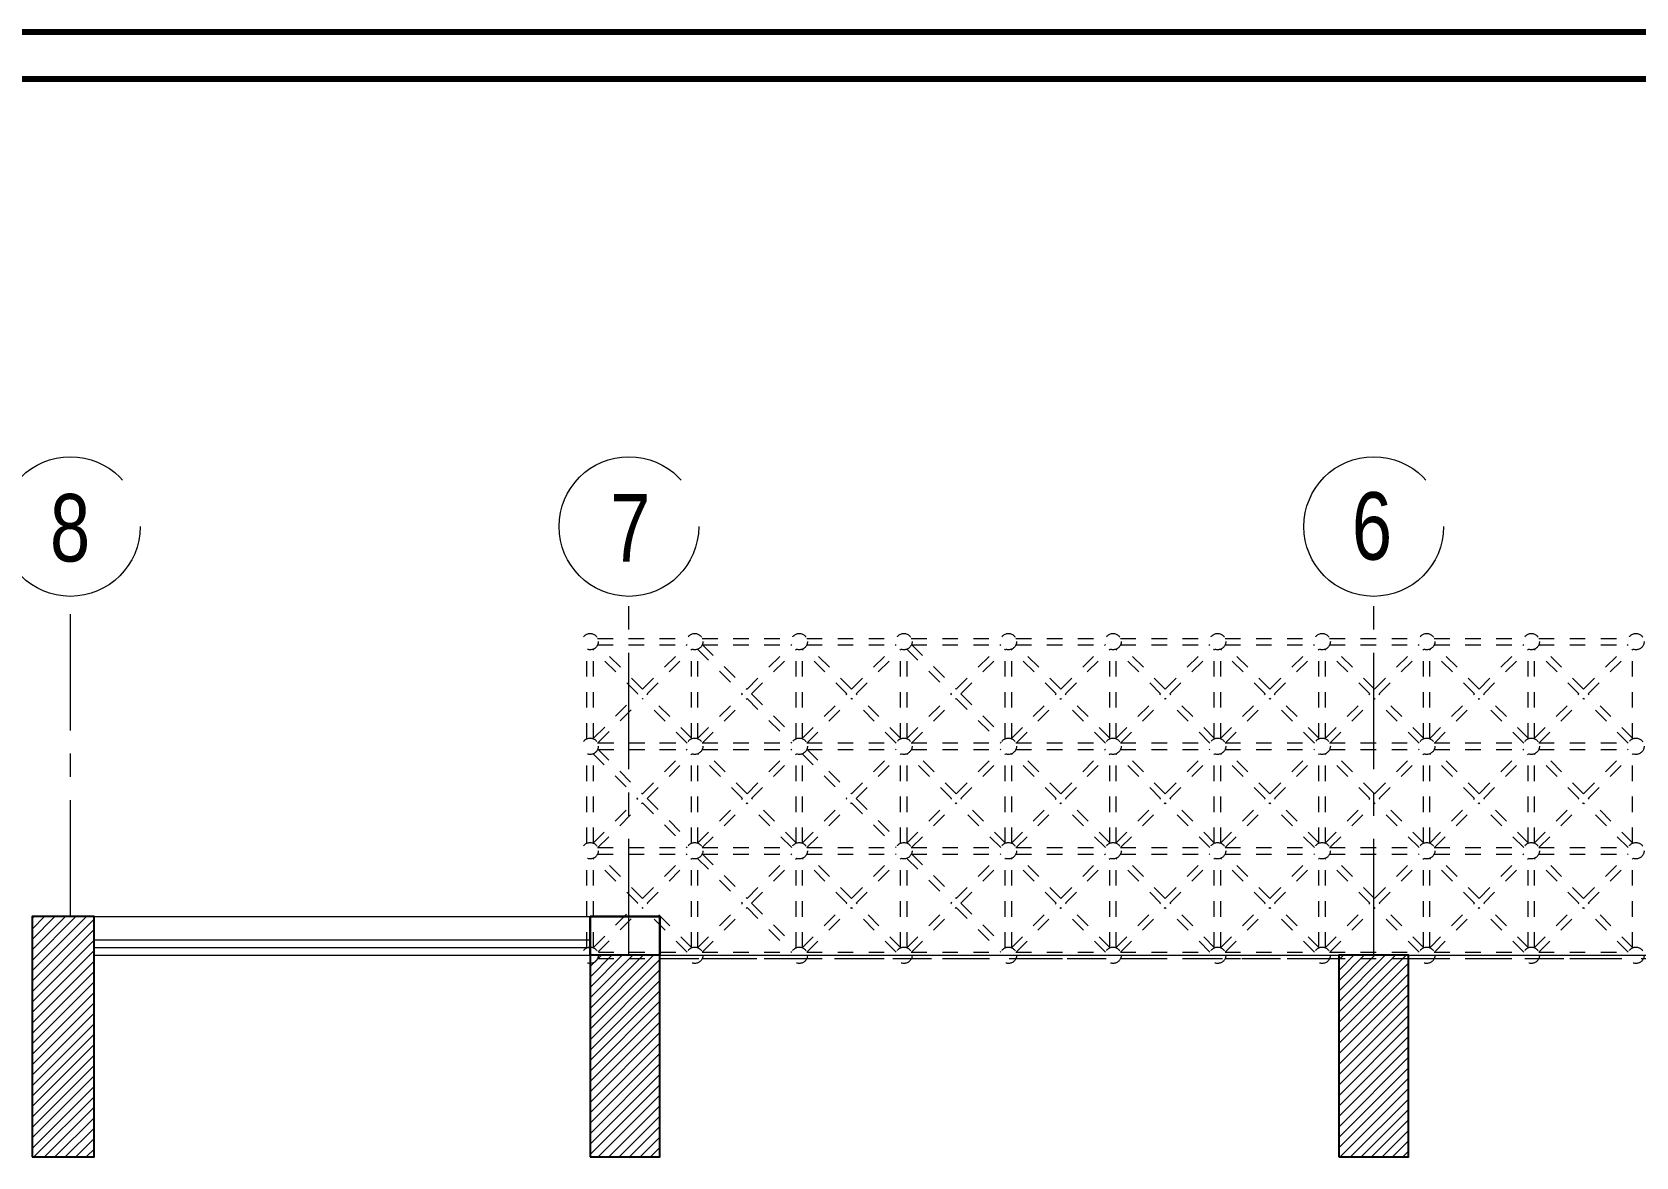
# Model space of a CAD drawing. Extents: x 800 to 995, y 398 to 804.
# Drawn here: x 881.89 to 892.23, y 797.01 to 804.26 of the extents above; entities that cross this region are included whole.
import ezdxf

# ---------------------------------------------------------------- set-up
doc = ezdxf.new("R2010")
doc.units = 0
doc.header["$MEASUREMENT"] = 0
doc.linetypes.add('CENTERX2', pattern=[4, 2.5, -0.5, 0.5, -0.5])
doc.linetypes.add('HIDDEN', pattern=[0.375, 0.25, -0.125])
for name, color, linetype, lineweight in [('axis', 1, 'CENTERX2', 5), ('Bayad', 250, 'CONTINUOUS', 0), ('Column', 6, 'CONTINUOUS', 25), ('Elevation', 150, 'CONTINUOUS', 18), ('hatch', 252, 'CONTINUOUS', 9), ('stairs', 50, 'CONTINUOUS', 9), ('txt in circle', 11, 'CONTINUOUS', 13), ('UG-BORDER', 20, 'CONTINUOUS', 80), ('Wall', 252, 'CONTINUOUS', 30), ('WINDOW', 252, 'CONTINUOUS', 5)]:
    doc.layers.add(name, color=color, linetype=linetype, lineweight=lineweight)
doc.styles.add('SOSA2', font='SOSA.shx', dxfattribs={"width": 0.8})
pattern_1 = [(45, (1091.292394, 461.191326), (-0.0336759605, 0.0336759605), [])]

msp = doc.modelspace()

# ---------------------------------------------------------------- hatches: boundary and pattern name
at = {"layer": 'hatch'}
h = msp.add_hatch(dxfattribs=at)
h.set_pattern_fill('ANSI31', color=252, scale=0.015, style=0)
h.set_pattern_definition(pattern_1)
h.paths.add_polyline_path([(881.888, 797.013), (882.288, 797.013), (882.288, 798.563), (881.888, 798.563)])
h = msp.add_hatch(dxfattribs=at)
h.set_pattern_fill('ANSI31', color=252, scale=0.015, style=0)
h.set_pattern_definition(pattern_1)
h.paths.add_polyline_path([(885.485, 797.013), (885.935, 797.013), (885.935, 798.313), (885.485, 798.313)])
h = msp.add_hatch(dxfattribs=at)
h.set_pattern_fill('ANSI31', color=252, scale=0.015, style=0)
h.set_pattern_definition(pattern_1)
h.paths.add_polyline_path([(890.31, 797.013), (890.76, 797.013), (890.76, 798.313), (890.31, 798.313)])

# ---------------------------------------------------------------- linework, layer by layer
at = {"layer": 'axis', "color": 0, "ltscale": 0.3}
for p, q in [((882.135, 798.563), (882.135, 800.627)), ((885.735, 798.313), (885.735, 800.627)), ((890.535, 798.313), (890.535, 800.627))]:
    msp.add_line(p, q, dxfattribs=at)
at = {"layer": 'axis', "color": 0}
for centre in [(882.135, 801.077), (885.735, 801.077), (890.535, 801.077)]:
    msp.add_circle(centre, 0.45, dxfattribs=at)
at = {"layer": 'Bayad', "linetype": 'HIDDEN', "lineweight": 9, "ltscale": 0.01}
for p, q in [((885.533, 800.356), (886.111, 800.356)), ((885.533, 800.356), (886.111, 800.356)), ((885.533, 800.356), (886.111, 800.356)), ((885.533, 800.314), (886.111, 800.314)), ((885.533, 800.314), (886.111, 800.314)), ((885.533, 800.314), (886.111, 800.314)), ((885.822, 800.028), (885.534, 800.316)), ((885.822, 800.028), (885.534, 800.316)), ((885.822, 800.028), (885.534, 800.316)), ((885.822, 800.028), (886.11, 800.316)), ((885.822, 800.028), (886.11, 800.316)), ((885.822, 800.028), (886.11, 800.316)), ((886.207, 800.356), (886.785, 800.356)), ((886.207, 800.356), (886.785, 800.356)), ((886.207, 800.356), (886.785, 800.356)), ((886.207, 800.314), (886.785, 800.314)), ((886.207, 800.314), (886.785, 800.314)), ((886.207, 800.314), (886.785, 800.314)), ((886.208, 800.316), (886.496, 800.028)), ((886.208, 800.316), (886.496, 800.028)), ((886.208, 800.316), (886.496, 800.028)), ((886.496, 800.028), (886.784, 800.316)), ((886.496, 800.028), (886.784, 800.316)), ((886.496, 800.028), (886.784, 800.316)), ((886.881, 800.356), (887.459, 800.356)), ((886.881, 800.356), (887.459, 800.356)), ((886.881, 800.356), (887.459, 800.356)), ((886.881, 800.314), (887.459, 800.314)), ((886.881, 800.314), (887.459, 800.314)), ((886.881, 800.314), (887.459, 800.314)), ((887.17, 800.028), (886.882, 800.316)), ((887.17, 800.028), (886.882, 800.316)), ((887.17, 800.028), (886.882, 800.316)), ((887.17, 800.028), (887.458, 800.316)), ((887.17, 800.028), (887.458, 800.316)), ((887.17, 800.028), (887.458, 800.316)), ((887.555, 800.356), (888.133, 800.356)), ((887.555, 800.356), (888.133, 800.356)), ((887.555, 800.356), (888.133, 800.356)), ((887.555, 800.314), (888.133, 800.314)), ((887.555, 800.314), (888.133, 800.314)), ((887.555, 800.314), (888.133, 800.314)), ((887.556, 800.316), (887.844, 800.028)), ((887.556, 800.316), (887.844, 800.028)), ((887.556, 800.316), (887.844, 800.028)), ((887.844, 800.028), (888.132, 800.316)), ((887.844, 800.028), (888.132, 800.316)), ((887.844, 800.028), (888.132, 800.316)), ((888.229, 800.356), (888.807, 800.356)), ((888.229, 800.356), (888.807, 800.356)), ((888.229, 800.356), (888.807, 800.356)), ((888.229, 800.314), (888.807, 800.314)), ((888.229, 800.314), (888.807, 800.314)), ((888.229, 800.314), (888.807, 800.314)), ((888.518, 800.028), (888.23, 800.316)), ((888.518, 800.028), (888.23, 800.316)), ((888.518, 800.028), (888.23, 800.316)), ((888.518, 800.028), (888.806, 800.316)), ((888.518, 800.028), (888.806, 800.316)), ((888.518, 800.028), (888.806, 800.316)), ((888.903, 800.356), (889.481, 800.356)), ((888.903, 800.356), (889.481, 800.356)), ((888.903, 800.356), (889.481, 800.356)), ((888.903, 800.314), (889.481, 800.314)), ((888.903, 800.314), (889.481, 800.314)), ((888.903, 800.314), (889.481, 800.314)), ((889.192, 800.028), (888.904, 800.316)), ((889.192, 800.028), (888.904, 800.316)), ((889.192, 800.028), (888.904, 800.316)), ((889.192, 800.028), (889.48, 800.316)), ((889.192, 800.028), (889.48, 800.316)), ((889.192, 800.028), (889.48, 800.316)), ((889.577, 800.356), (890.155, 800.356)), ((889.577, 800.356), (890.155, 800.356)), ((889.577, 800.356), (890.155, 800.356)), ((889.577, 800.314), (890.155, 800.314)), ((889.577, 800.314), (890.155, 800.314)), ((889.577, 800.314), (890.155, 800.314)), ((889.866, 800.028), (889.578, 800.316)), ((889.866, 800.028), (889.578, 800.316)), ((889.866, 800.028), (889.578, 800.316)), ((889.866, 800.028), (890.154, 800.316)), ((889.866, 800.028), (890.154, 800.316)), ((889.866, 800.028), (890.154, 800.316)), ((890.251, 800.356), (890.829, 800.356)), ((890.251, 800.356), (890.829, 800.356)), ((890.251, 800.356), (890.829, 800.356)), ((890.251, 800.314), (890.829, 800.314)), ((890.251, 800.314), (890.829, 800.314)), ((890.251, 800.314), (890.829, 800.314)), ((890.54, 800.028), (890.252, 800.316)), ((890.54, 800.028), (890.252, 800.316)), ((890.54, 800.028), (890.252, 800.316)), ((890.54, 800.028), (890.828, 800.316)), ((890.54, 800.028), (890.828, 800.316)), ((890.54, 800.028), (890.828, 800.316)), ((890.925, 800.356), (891.503, 800.356)), ((890.925, 800.356), (891.503, 800.356)), ((890.925, 800.356), (891.503, 800.356)), ((890.925, 800.314), (891.503, 800.314)), ((890.925, 800.314), (891.503, 800.314)), ((890.925, 800.314), (891.503, 800.314)), ((891.214, 800.028), (890.926, 800.316)), ((891.214, 800.028), (890.926, 800.316)), ((891.214, 800.028), (890.926, 800.316)), ((891.214, 800.028), (891.502, 800.316)), ((891.214, 800.028), (891.502, 800.316)), ((891.214, 800.028), (891.502, 800.316)), ((891.599, 800.356), (892.177, 800.356)), ((891.599, 800.356), (892.177, 800.356)), ((891.599, 800.356), (892.177, 800.356)), ((891.599, 800.314), (892.177, 800.314)), ((891.599, 800.314), (892.177, 800.314)), ((891.599, 800.314), (892.177, 800.314)), ((891.888, 800.028), (891.6, 800.316)), ((891.888, 800.028), (891.6, 800.316)), ((891.888, 800.028), (891.6, 800.316)), ((891.888, 800.028), (892.176, 800.316)), ((891.888, 800.028), (892.176, 800.316)), ((891.888, 800.028), (892.176, 800.316)), ((885.464, 799.71), (885.464, 800.287)), ((885.464, 799.71), (885.464, 800.287)), ((885.464, 799.71), (885.464, 800.287)), ((885.792, 799.998), (885.504, 800.286)), ((885.792, 799.998), (885.504, 800.286)), ((885.792, 799.998), (885.504, 800.286)), ((885.506, 799.71), (885.506, 800.287)), ((885.506, 799.71), (885.506, 800.287)), ((885.506, 799.71), (885.506, 800.287)), ((885.852, 799.998), (886.14, 800.286)), ((885.852, 799.998), (886.14, 800.286)), ((885.852, 799.998), (886.14, 800.286)), ((886.138, 799.71), (886.138, 800.287)), ((886.138, 799.71), (886.138, 800.287)), ((886.138, 799.71), (886.138, 800.287)), ((886.178, 800.286), (886.466, 799.998)), ((886.178, 800.286), (886.466, 799.998)), ((886.178, 800.286), (886.466, 799.998)), ((886.18, 799.71), (886.18, 800.287)), ((886.18, 799.71), (886.18, 800.287)), ((886.18, 799.71), (886.18, 800.287)), ((886.526, 799.998), (886.814, 800.286)), ((886.526, 799.998), (886.814, 800.286)), ((886.526, 799.998), (886.814, 800.286)), ((886.812, 799.71), (886.812, 800.287)), ((886.812, 799.71), (886.812, 800.287)), ((886.812, 799.71), (886.812, 800.287)), ((887.14, 799.998), (886.852, 800.286)), ((887.14, 799.998), (886.852, 800.286)), ((887.14, 799.998), (886.852, 800.286)), ((886.854, 799.71), (886.854, 800.287)), ((886.854, 799.71), (886.854, 800.287)), ((886.854, 799.71), (886.854, 800.287)), ((887.2, 799.998), (887.488, 800.286)), ((887.2, 799.998), (887.488, 800.286)), ((887.2, 799.998), (887.488, 800.286)), ((887.486, 799.71), (887.486, 800.287)), ((887.486, 799.71), (887.486, 800.287)), ((887.486, 799.71), (887.486, 800.287)), ((887.526, 800.286), (887.814, 799.998)), ((887.526, 800.286), (887.814, 799.998)), ((887.526, 800.286), (887.814, 799.998)), ((887.528, 799.71), (887.528, 800.287)), ((887.528, 799.71), (887.528, 800.287)), ((887.528, 799.71), (887.528, 800.287)), ((887.874, 799.998), (888.162, 800.286)), ((887.874, 799.998), (888.162, 800.286)), ((887.874, 799.998), (888.162, 800.286)), ((888.16, 799.71), (888.16, 800.287)), ((888.16, 799.71), (888.16, 800.287)), ((888.16, 799.71), (888.16, 800.287)), ((888.488, 799.998), (888.2, 800.286)), ((888.488, 799.998), (888.2, 800.286)), ((888.488, 799.998), (888.2, 800.286)), ((888.202, 799.71), (888.202, 800.287)), ((888.202, 799.71), (888.202, 800.287)), ((888.202, 799.71), (888.202, 800.287)), ((888.548, 799.998), (888.836, 800.286)), ((888.548, 799.998), (888.836, 800.286)), ((888.548, 799.998), (888.836, 800.286)), ((888.834, 799.71), (888.834, 800.287)), ((888.834, 799.71), (888.834, 800.287)), ((888.834, 799.71), (888.834, 800.287)), ((889.162, 799.998), (888.874, 800.286)), ((889.162, 799.998), (888.874, 800.286)), ((889.162, 799.998), (888.874, 800.286)), ((888.876, 799.71), (888.876, 800.287)), ((888.876, 799.71), (888.876, 800.287)), ((888.876, 799.71), (888.876, 800.287)), ((889.222, 799.998), (889.51, 800.286)), ((889.222, 799.998), (889.51, 800.286)), ((889.222, 799.998), (889.51, 800.286)), ((889.508, 799.71), (889.508, 800.287)), ((889.508, 799.71), (889.508, 800.287)), ((889.508, 799.71), (889.508, 800.287)), ((889.836, 799.998), (889.548, 800.286)), ((889.836, 799.998), (889.548, 800.286)), ((889.836, 799.998), (889.548, 800.286)), ((889.55, 799.71), (889.55, 800.287)), ((889.55, 799.71), (889.55, 800.287)), ((889.55, 799.71), (889.55, 800.287)), ((889.896, 799.998), (890.184, 800.286)), ((889.896, 799.998), (890.184, 800.286)), ((889.896, 799.998), (890.184, 800.286)), ((890.182, 799.71), (890.182, 800.287)), ((890.182, 799.71), (890.182, 800.287)), ((890.182, 799.71), (890.182, 800.287)), ((890.51, 799.998), (890.222, 800.286)), ((890.51, 799.998), (890.222, 800.286)), ((890.51, 799.998), (890.222, 800.286)), ((890.224, 799.71), (890.224, 800.287)), ((890.224, 799.71), (890.224, 800.287)), ((890.224, 799.71), (890.224, 800.287)), ((890.57, 799.998), (890.858, 800.286)), ((890.57, 799.998), (890.858, 800.286)), ((890.57, 799.998), (890.858, 800.286)), ((890.856, 799.71), (890.856, 800.287)), ((890.856, 799.71), (890.856, 800.287)), ((890.856, 799.71), (890.856, 800.287)), ((891.184, 799.998), (890.896, 800.286)), ((891.184, 799.998), (890.896, 800.286)), ((891.184, 799.998), (890.896, 800.286)), ((890.898, 799.71), (890.898, 800.287)), ((890.898, 799.71), (890.898, 800.287)), ((890.898, 799.71), (890.898, 800.287)), ((891.244, 799.998), (891.532, 800.286)), ((891.244, 799.998), (891.532, 800.286)), ((891.244, 799.998), (891.532, 800.286)), ((891.53, 799.71), (891.53, 800.287)), ((891.53, 799.71), (891.53, 800.287)), ((891.53, 799.71), (891.53, 800.287)), ((891.858, 799.998), (891.57, 800.286)), ((891.858, 799.998), (891.57, 800.286)), ((891.858, 799.998), (891.57, 800.286)), ((891.572, 799.71), (891.572, 800.287)), ((891.572, 799.71), (891.572, 800.287)), ((891.572, 799.71), (891.572, 800.287)), ((891.918, 799.998), (892.206, 800.286)), ((891.918, 799.998), (892.206, 800.286)), ((891.918, 799.998), (892.206, 800.286)), ((892.204, 799.71), (892.204, 800.287)), ((892.204, 799.71), (892.204, 800.287)), ((892.204, 799.71), (892.204, 800.287)), ((885.508, 799.714), (885.792, 799.998)), ((885.508, 799.714), (885.792, 799.998)), ((885.508, 799.714), (885.792, 799.998)), ((886.14, 799.71), (885.852, 799.998)), ((886.14, 799.71), (885.852, 799.998)), ((886.14, 799.71), (885.852, 799.998)), ((886.178, 799.71), (886.466, 799.998)), ((886.178, 799.71), (886.466, 799.998)), ((886.178, 799.71), (886.466, 799.998)), ((886.526, 799.998), (886.814, 799.71)), ((886.526, 799.998), (886.814, 799.71)), ((886.526, 799.998), (886.814, 799.71)), ((886.852, 799.71), (887.14, 799.998)), ((886.852, 799.71), (887.14, 799.998)), ((886.852, 799.71), (887.14, 799.998)), ((887.488, 799.71), (887.2, 799.998)), ((887.488, 799.71), (887.2, 799.998)), ((887.488, 799.71), (887.2, 799.998)), ((887.526, 799.71), (887.814, 799.998)), ((887.526, 799.71), (887.814, 799.998)), ((887.526, 799.71), (887.814, 799.998)), ((887.874, 799.998), (888.162, 799.71)), ((887.874, 799.998), (888.162, 799.71)), ((887.874, 799.998), (888.162, 799.71)), ((888.2, 799.71), (888.488, 799.998)), ((888.2, 799.71), (888.488, 799.998)), ((888.2, 799.71), (888.488, 799.998)), ((888.836, 799.71), (888.548, 799.998)), ((888.836, 799.71), (888.548, 799.998)), ((888.836, 799.71), (888.548, 799.998)), ((888.874, 799.71), (889.162, 799.998)), ((888.874, 799.71), (889.162, 799.998)), ((888.874, 799.71), (889.162, 799.998)), ((889.51, 799.71), (889.222, 799.998)), ((889.51, 799.71), (889.222, 799.998)), ((889.51, 799.71), (889.222, 799.998)), ((889.548, 799.71), (889.836, 799.998)), ((889.548, 799.71), (889.836, 799.998)), ((889.548, 799.71), (889.836, 799.998)), ((890.184, 799.71), (889.896, 799.998)), ((890.184, 799.71), (889.896, 799.998)), ((890.184, 799.71), (889.896, 799.998)), ((890.222, 799.71), (890.51, 799.998)), ((890.222, 799.71), (890.51, 799.998)), ((890.222, 799.71), (890.51, 799.998)), ((890.858, 799.71), (890.57, 799.998)), ((890.858, 799.71), (890.57, 799.998)), ((890.858, 799.71), (890.57, 799.998)), ((890.896, 799.71), (891.184, 799.998)), ((890.896, 799.71), (891.184, 799.998)), ((890.896, 799.71), (891.184, 799.998)), ((891.532, 799.71), (891.244, 799.998)), ((891.532, 799.71), (891.244, 799.998)), ((891.532, 799.71), (891.244, 799.998)), ((891.57, 799.71), (891.858, 799.998)), ((891.57, 799.71), (891.858, 799.998)), ((891.57, 799.71), (891.858, 799.998)), ((892.206, 799.71), (891.918, 799.998)), ((892.206, 799.71), (891.918, 799.998)), ((892.206, 799.71), (891.918, 799.998)), ((885.537, 799.684), (885.822, 799.969)), ((885.537, 799.684), (885.822, 799.969)), ((885.537, 799.684), (885.822, 799.969)), ((886.11, 799.681), (885.822, 799.969)), ((886.11, 799.681), (885.822, 799.969)), ((886.11, 799.681), (885.822, 799.969)), ((886.208, 799.681), (886.496, 799.969)), ((886.208, 799.681), (886.496, 799.969)), ((886.208, 799.681), (886.496, 799.969)), ((886.496, 799.969), (886.784, 799.681)), ((886.496, 799.969), (886.784, 799.681)), ((886.496, 799.969), (886.784, 799.681)), ((886.882, 799.681), (887.17, 799.969)), ((886.882, 799.681), (887.17, 799.969)), ((886.882, 799.681), (887.17, 799.969)), ((887.458, 799.681), (887.17, 799.969)), ((887.458, 799.681), (887.17, 799.969)), ((887.458, 799.681), (887.17, 799.969)), ((887.556, 799.681), (887.844, 799.969)), ((887.556, 799.681), (887.844, 799.969)), ((887.556, 799.681), (887.844, 799.969)), ((887.844, 799.969), (888.132, 799.681)), ((887.844, 799.969), (888.132, 799.681)), ((887.844, 799.969), (888.132, 799.681)), ((888.23, 799.681), (888.518, 799.969)), ((888.23, 799.681), (888.518, 799.969)), ((888.23, 799.681), (888.518, 799.969)), ((888.806, 799.681), (888.518, 799.969)), ((888.806, 799.681), (888.518, 799.969)), ((888.806, 799.681), (888.518, 799.969)), ((888.904, 799.681), (889.192, 799.969)), ((888.904, 799.681), (889.192, 799.969)), ((888.904, 799.681), (889.192, 799.969)), ((889.48, 799.681), (889.192, 799.969)), ((889.48, 799.681), (889.192, 799.969)), ((889.48, 799.681), (889.192, 799.969)), ((889.578, 799.681), (889.866, 799.969)), ((889.578, 799.681), (889.866, 799.969)), ((889.578, 799.681), (889.866, 799.969)), ((890.154, 799.681), (889.866, 799.969)), ((890.154, 799.681), (889.866, 799.969)), ((890.154, 799.681), (889.866, 799.969)), ((890.252, 799.681), (890.54, 799.969)), ((890.252, 799.681), (890.54, 799.969)), ((890.252, 799.681), (890.54, 799.969)), ((890.828, 799.681), (890.54, 799.969)), ((890.828, 799.681), (890.54, 799.969)), ((890.828, 799.681), (890.54, 799.969)), ((890.926, 799.681), (891.214, 799.969)), ((890.926, 799.681), (891.214, 799.969)), ((890.926, 799.681), (891.214, 799.969)), ((891.502, 799.681), (891.214, 799.969)), ((891.502, 799.681), (891.214, 799.969)), ((891.502, 799.681), (891.214, 799.969)), ((891.6, 799.681), (891.888, 799.969)), ((891.6, 799.681), (891.888, 799.969)), ((891.6, 799.681), (891.888, 799.969)), ((892.176, 799.681), (891.888, 799.969)), ((892.176, 799.681), (891.888, 799.969)), ((892.176, 799.681), (891.888, 799.969)), ((885.533, 799.682), (886.111, 799.682)), ((885.533, 799.682), (886.111, 799.682)), ((885.538, 799.682), (886.111, 799.682)), ((885.538, 799.682), (886.111, 799.682)), ((885.538, 799.682), (886.111, 799.682)), ((886.207, 799.682), (886.785, 799.682)), ((886.207, 799.682), (886.785, 799.682)), ((886.207, 799.682), (886.785, 799.682)), ((886.207, 799.682), (886.785, 799.682)), ((886.207, 799.682), (886.785, 799.682)), ((886.881, 799.682), (887.459, 799.682)), ((886.881, 799.682), (887.459, 799.682)), ((886.881, 799.682), (887.459, 799.682)), ((886.881, 799.682), (887.459, 799.682)), ((886.881, 799.682), (887.459, 799.682)), ((887.555, 799.682), (888.133, 799.682)), ((887.555, 799.682), (888.133, 799.682)), ((887.555, 799.682), (888.133, 799.682)), ((887.555, 799.682), (888.133, 799.682)), ((887.555, 799.682), (888.133, 799.682)), ((888.229, 799.682), (888.807, 799.682)), ((888.229, 799.682), (888.807, 799.682)), ((888.229, 799.682), (888.807, 799.682)), ((888.229, 799.682), (888.807, 799.682)), ((888.229, 799.682), (888.807, 799.682)), ((888.903, 799.682), (889.481, 799.682)), ((888.903, 799.682), (889.481, 799.682)), ((888.903, 799.682), (889.481, 799.682)), ((888.903, 799.682), (889.481, 799.682)), ((888.903, 799.682), (889.481, 799.682)), ((889.577, 799.682), (890.155, 799.682)), ((889.577, 799.682), (890.155, 799.682)), ((889.577, 799.682), (890.155, 799.682)), ((889.577, 799.682), (890.155, 799.682)), ((889.577, 799.682), (890.155, 799.682)), ((890.251, 799.682), (890.829, 799.682)), ((890.251, 799.682), (890.829, 799.682)), ((890.251, 799.682), (890.829, 799.682)), ((890.251, 799.682), (890.829, 799.682)), ((890.251, 799.682), (890.829, 799.682)), ((890.925, 799.682), (891.503, 799.682)), ((890.925, 799.682), (891.503, 799.682)), ((890.925, 799.682), (891.503, 799.682)), ((890.925, 799.682), (891.503, 799.682)), ((890.925, 799.682), (891.503, 799.682)), ((891.599, 799.682), (892.177, 799.682)), ((891.599, 799.682), (892.177, 799.682)), ((891.599, 799.682), (892.177, 799.682)), ((891.599, 799.682), (892.177, 799.682)), ((891.599, 799.682), (892.177, 799.682)), ((885.464, 799.036), (885.464, 799.613)), ((885.464, 799.036), (885.464, 799.613)), ((885.504, 799.612), (885.792, 799.324)), ((885.504, 799.612), (885.792, 799.324)), ((885.506, 799.036), (885.506, 799.613)), ((885.506, 799.036), (885.506, 799.613)), ((885.533, 799.64), (886.111, 799.64)), ((885.533, 799.64), (886.111, 799.64)), ((885.534, 799.642), (885.822, 799.354)), ((885.534, 799.642), (885.822, 799.354)), ((885.538, 799.64), (886.111, 799.64)), ((885.538, 799.64), (886.111, 799.64)), ((885.538, 799.64), (886.111, 799.64)), ((885.822, 799.354), (886.11, 799.642)), ((885.822, 799.354), (886.11, 799.642)), ((885.852, 799.324), (886.14, 799.612)), ((885.852, 799.324), (886.14, 799.612)), ((886.138, 799.036), (886.138, 799.613)), ((886.138, 799.036), (886.138, 799.613)), ((886.466, 799.324), (886.178, 799.612)), ((886.466, 799.324), (886.178, 799.612)), ((886.18, 799.036), (886.18, 799.613)), ((886.18, 799.036), (886.18, 799.613)), ((886.207, 799.64), (886.785, 799.64)), ((886.207, 799.64), (886.785, 799.64)), ((886.207, 799.64), (886.785, 799.64)), ((886.207, 799.64), (886.785, 799.64)), ((886.207, 799.64), (886.785, 799.64)), ((886.496, 799.354), (886.208, 799.642)), ((886.496, 799.354), (886.208, 799.642)), ((886.496, 799.354), (886.784, 799.642)), ((886.496, 799.354), (886.784, 799.642)), ((886.526, 799.324), (886.814, 799.612)), ((886.526, 799.324), (886.814, 799.612)), ((886.812, 799.036), (886.812, 799.613)), ((886.812, 799.036), (886.812, 799.613)), ((886.852, 799.612), (887.14, 799.324)), ((886.852, 799.612), (887.14, 799.324)), ((886.854, 799.036), (886.854, 799.613)), ((886.854, 799.036), (886.854, 799.613)), ((886.881, 799.64), (887.459, 799.64)), ((886.881, 799.64), (887.459, 799.64)), ((886.881, 799.64), (887.459, 799.64)), ((886.881, 799.64), (887.459, 799.64)), ((886.881, 799.64), (887.459, 799.64)), ((886.882, 799.642), (887.17, 799.354)), ((886.882, 799.642), (887.17, 799.354)), ((887.17, 799.354), (887.458, 799.642)), ((887.17, 799.354), (887.458, 799.642)), ((887.2, 799.324), (887.488, 799.612)), ((887.2, 799.324), (887.488, 799.612)), ((887.486, 799.036), (887.486, 799.613)), ((887.486, 799.036), (887.486, 799.613)), ((887.814, 799.324), (887.526, 799.612)), ((887.814, 799.324), (887.526, 799.612)), ((887.528, 799.036), (887.528, 799.613)), ((887.528, 799.036), (887.528, 799.613)), ((887.555, 799.64), (888.133, 799.64)), ((887.555, 799.64), (888.133, 799.64)), ((887.555, 799.64), (888.133, 799.64)), ((887.555, 799.64), (888.133, 799.64)), ((887.555, 799.64), (888.133, 799.64)), ((887.844, 799.354), (887.556, 799.642)), ((887.844, 799.354), (887.556, 799.642)), ((887.844, 799.354), (888.132, 799.642)), ((887.844, 799.354), (888.132, 799.642)), ((887.874, 799.324), (888.162, 799.612)), ((887.874, 799.324), (888.162, 799.612)), ((888.16, 799.036), (888.16, 799.613)), ((888.16, 799.036), (888.16, 799.613)), ((888.488, 799.324), (888.2, 799.612)), ((888.488, 799.324), (888.2, 799.612)), ((888.202, 799.036), (888.202, 799.613)), ((888.202, 799.036), (888.202, 799.613)), ((888.229, 799.64), (888.807, 799.64)), ((888.229, 799.64), (888.807, 799.64)), ((888.229, 799.64), (888.807, 799.64)), ((888.229, 799.64), (888.807, 799.64)), ((888.229, 799.64), (888.807, 799.64)), ((888.518, 799.354), (888.23, 799.642)), ((888.518, 799.354), (888.23, 799.642)), ((888.518, 799.354), (888.806, 799.642)), ((888.518, 799.354), (888.806, 799.642)), ((888.548, 799.324), (888.836, 799.612)), ((888.548, 799.324), (888.836, 799.612)), ((888.834, 799.036), (888.834, 799.613)), ((888.834, 799.036), (888.834, 799.613)), ((889.162, 799.324), (888.874, 799.612)), ((889.162, 799.324), (888.874, 799.612)), ((888.876, 799.036), (888.876, 799.613)), ((888.876, 799.036), (888.876, 799.613)), ((888.903, 799.64), (889.481, 799.64)), ((888.903, 799.64), (889.481, 799.64)), ((888.903, 799.64), (889.481, 799.64)), ((888.903, 799.64), (889.481, 799.64)), ((888.903, 799.64), (889.481, 799.64)), ((889.192, 799.354), (888.904, 799.642)), ((889.192, 799.354), (888.904, 799.642)), ((889.192, 799.354), (889.48, 799.642)), ((889.192, 799.354), (889.48, 799.642)), ((889.222, 799.324), (889.51, 799.612)), ((889.222, 799.324), (889.51, 799.612)), ((889.508, 799.036), (889.508, 799.613)), ((889.508, 799.036), (889.508, 799.613)), ((889.836, 799.324), (889.548, 799.612)), ((889.836, 799.324), (889.548, 799.612)), ((889.55, 799.036), (889.55, 799.613)), ((889.55, 799.036), (889.55, 799.613)), ((889.577, 799.64), (890.155, 799.64)), ((889.577, 799.64), (890.155, 799.64)), ((889.577, 799.64), (890.155, 799.64)), ((889.577, 799.64), (890.155, 799.64)), ((889.577, 799.64), (890.155, 799.64)), ((889.866, 799.354), (889.578, 799.642)), ((889.866, 799.354), (889.578, 799.642)), ((889.866, 799.354), (890.154, 799.642)), ((889.866, 799.354), (890.154, 799.642)), ((889.896, 799.324), (890.184, 799.612)), ((889.896, 799.324), (890.184, 799.612)), ((890.182, 799.036), (890.182, 799.613)), ((890.182, 799.036), (890.182, 799.613)), ((890.51, 799.324), (890.222, 799.612)), ((890.51, 799.324), (890.222, 799.612)), ((890.224, 799.036), (890.224, 799.613)), ((890.224, 799.036), (890.224, 799.613)), ((890.251, 799.64), (890.829, 799.64)), ((890.251, 799.64), (890.829, 799.64)), ((890.251, 799.64), (890.829, 799.64)), ((890.251, 799.64), (890.829, 799.64)), ((890.251, 799.64), (890.829, 799.64)), ((890.54, 799.354), (890.252, 799.642)), ((890.54, 799.354), (890.252, 799.642)), ((890.54, 799.354), (890.828, 799.642)), ((890.54, 799.354), (890.828, 799.642)), ((890.57, 799.324), (890.858, 799.612)), ((890.57, 799.324), (890.858, 799.612)), ((890.856, 799.036), (890.856, 799.613)), ((890.856, 799.036), (890.856, 799.613)), ((891.184, 799.324), (890.896, 799.612)), ((891.184, 799.324), (890.896, 799.612)), ((890.898, 799.036), (890.898, 799.613)), ((890.898, 799.036), (890.898, 799.613)), ((890.925, 799.64), (891.503, 799.64)), ((890.925, 799.64), (891.503, 799.64)), ((890.925, 799.64), (891.503, 799.64)), ((890.925, 799.64), (891.503, 799.64)), ((890.925, 799.64), (891.503, 799.64)), ((891.214, 799.354), (890.926, 799.642)), ((891.214, 799.354), (890.926, 799.642)), ((891.214, 799.354), (891.502, 799.642)), ((891.214, 799.354), (891.502, 799.642)), ((891.244, 799.324), (891.532, 799.612)), ((891.244, 799.324), (891.532, 799.612)), ((891.53, 799.036), (891.53, 799.613)), ((891.53, 799.036), (891.53, 799.613)), ((891.858, 799.324), (891.57, 799.612)), ((891.858, 799.324), (891.57, 799.612)), ((891.572, 799.036), (891.572, 799.613)), ((891.572, 799.036), (891.572, 799.613)), ((891.599, 799.64), (892.177, 799.64)), ((891.599, 799.64), (892.177, 799.64)), ((891.599, 799.64), (892.177, 799.64)), ((891.599, 799.64), (892.177, 799.64)), ((891.599, 799.64), (892.177, 799.64)), ((891.888, 799.354), (891.6, 799.642)), ((891.888, 799.354), (891.6, 799.642)), ((891.888, 799.354), (892.176, 799.642)), ((891.888, 799.354), (892.176, 799.642)), ((891.918, 799.324), (892.206, 799.612)), ((891.918, 799.324), (892.206, 799.612)), ((892.204, 799.036), (892.204, 799.613)), ((892.204, 799.036), (892.204, 799.613)), ((885.504, 799.036), (885.792, 799.324)), ((885.504, 799.036), (885.792, 799.324)), ((885.534, 799.007), (885.822, 799.295)), ((885.534, 799.007), (885.822, 799.295)), ((885.822, 799.295), (886.11, 799.007)), ((885.822, 799.295), (886.11, 799.007)), ((885.852, 799.324), (886.14, 799.036)), ((885.852, 799.324), (886.14, 799.036)), ((886.178, 799.036), (886.466, 799.324)), ((886.178, 799.036), (886.466, 799.324)), ((886.208, 799.007), (886.496, 799.295)), ((886.208, 799.007), (886.496, 799.295)), ((886.784, 799.007), (886.496, 799.295)), ((886.784, 799.007), (886.496, 799.295)), ((886.814, 799.036), (886.526, 799.324)), ((886.814, 799.036), (886.526, 799.324)), ((886.852, 799.036), (887.14, 799.324)), ((886.852, 799.036), (887.14, 799.324)), ((886.882, 799.007), (887.17, 799.295)), ((886.882, 799.007), (887.17, 799.295)), ((887.17, 799.295), (887.458, 799.007)), ((887.17, 799.295), (887.458, 799.007)), ((887.2, 799.324), (887.488, 799.036)), ((887.2, 799.324), (887.488, 799.036)), ((887.526, 799.036), (887.814, 799.324)), ((887.526, 799.036), (887.814, 799.324)), ((887.556, 799.007), (887.844, 799.295)), ((887.556, 799.007), (887.844, 799.295)), ((888.132, 799.007), (887.844, 799.295)), ((888.132, 799.007), (887.844, 799.295)), ((888.162, 799.036), (887.874, 799.324)), ((888.162, 799.036), (887.874, 799.324)), ((888.2, 799.036), (888.488, 799.324)), ((888.2, 799.036), (888.488, 799.324)), ((888.23, 799.007), (888.518, 799.295)), ((888.23, 799.007), (888.518, 799.295)), ((888.806, 799.007), (888.518, 799.295)), ((888.806, 799.007), (888.518, 799.295)), ((888.836, 799.036), (888.548, 799.324)), ((888.836, 799.036), (888.548, 799.324)), ((888.874, 799.036), (889.162, 799.324)), ((888.874, 799.036), (889.162, 799.324)), ((888.904, 799.007), (889.192, 799.295)), ((888.904, 799.007), (889.192, 799.295)), ((889.48, 799.007), (889.192, 799.295)), ((889.48, 799.007), (889.192, 799.295)), ((889.51, 799.036), (889.222, 799.324)), ((889.51, 799.036), (889.222, 799.324)), ((889.548, 799.036), (889.836, 799.324)), ((889.548, 799.036), (889.836, 799.324)), ((889.578, 799.007), (889.866, 799.295)), ((889.578, 799.007), (889.866, 799.295)), ((890.154, 799.007), (889.866, 799.295)), ((890.154, 799.007), (889.866, 799.295)), ((890.184, 799.036), (889.896, 799.324)), ((890.184, 799.036), (889.896, 799.324)), ((890.222, 799.036), (890.51, 799.324)), ((890.222, 799.036), (890.51, 799.324)), ((890.252, 799.007), (890.54, 799.295)), ((890.252, 799.007), (890.54, 799.295)), ((890.828, 799.007), (890.54, 799.295)), ((890.828, 799.007), (890.54, 799.295)), ((890.858, 799.036), (890.57, 799.324)), ((890.858, 799.036), (890.57, 799.324)), ((890.896, 799.036), (891.184, 799.324)), ((890.896, 799.036), (891.184, 799.324)), ((890.926, 799.007), (891.214, 799.295)), ((890.926, 799.007), (891.214, 799.295)), ((891.502, 799.007), (891.214, 799.295)), ((891.502, 799.007), (891.214, 799.295)), ((891.532, 799.036), (891.244, 799.324)), ((891.532, 799.036), (891.244, 799.324)), ((891.57, 799.036), (891.858, 799.324)), ((891.57, 799.036), (891.858, 799.324)), ((891.6, 799.007), (891.888, 799.295)), ((891.6, 799.007), (891.888, 799.295)), ((892.176, 799.007), (891.888, 799.295)), ((892.176, 799.007), (891.888, 799.295)), ((892.206, 799.036), (891.918, 799.324)), ((892.206, 799.036), (891.918, 799.324)), ((885.533, 799.008), (886.111, 799.008)), ((885.533, 799.008), (886.111, 799.008)), ((885.533, 798.966), (886.111, 798.966)), ((885.533, 798.966), (886.111, 798.966)), ((885.822, 798.68), (885.534, 798.968)), ((885.822, 798.68), (885.534, 798.968)), ((885.822, 798.68), (886.11, 798.968)), ((885.822, 798.68), (886.11, 798.968)), ((886.207, 799.008), (886.785, 799.008)), ((886.207, 799.008), (886.785, 799.008)), ((886.207, 798.966), (886.785, 798.966)), ((886.207, 798.966), (886.785, 798.966)), ((886.208, 798.968), (886.496, 798.68)), ((886.208, 798.968), (886.496, 798.68)), ((886.496, 798.68), (886.784, 798.968)), ((886.496, 798.68), (886.784, 798.968)), ((886.881, 799.008), (887.459, 799.008)), ((886.881, 799.008), (887.459, 799.008)), ((886.881, 798.966), (887.459, 798.966)), ((886.881, 798.966), (887.459, 798.966)), ((887.17, 798.68), (886.882, 798.968)), ((887.17, 798.68), (886.882, 798.968)), ((887.17, 798.68), (887.458, 798.968)), ((887.17, 798.68), (887.458, 798.968)), ((887.555, 799.008), (888.133, 799.008)), ((887.555, 799.008), (888.133, 799.008)), ((887.555, 798.966), (888.133, 798.966)), ((887.555, 798.966), (888.133, 798.966)), ((887.556, 798.968), (887.844, 798.68)), ((887.556, 798.968), (887.844, 798.68)), ((887.844, 798.68), (888.132, 798.968)), ((887.844, 798.68), (888.132, 798.968)), ((888.229, 799.008), (888.807, 799.008)), ((888.229, 799.008), (888.807, 799.008)), ((888.229, 798.966), (888.807, 798.966)), ((888.229, 798.966), (888.807, 798.966)), ((888.518, 798.68), (888.23, 798.968)), ((888.518, 798.68), (888.23, 798.968)), ((888.518, 798.68), (888.806, 798.968)), ((888.518, 798.68), (888.806, 798.968)), ((888.903, 799.008), (889.481, 799.008)), ((888.903, 799.008), (889.481, 799.008)), ((888.903, 798.966), (889.481, 798.966)), ((888.903, 798.966), (889.481, 798.966)), ((889.192, 798.68), (888.904, 798.968)), ((889.192, 798.68), (888.904, 798.968)), ((889.192, 798.68), (889.48, 798.968)), ((889.192, 798.68), (889.48, 798.968)), ((889.577, 799.008), (890.155, 799.008)), ((889.577, 799.008), (890.155, 799.008)), ((889.577, 798.966), (890.155, 798.966)), ((889.577, 798.966), (890.155, 798.966)), ((889.866, 798.68), (889.578, 798.968)), ((889.866, 798.68), (889.578, 798.968)), ((889.866, 798.68), (890.154, 798.968)), ((889.866, 798.68), (890.154, 798.968)), ((890.251, 799.008), (890.829, 799.008)), ((890.251, 799.008), (890.829, 799.008)), ((890.251, 798.966), (890.829, 798.966)), ((890.251, 798.966), (890.829, 798.966)), ((890.54, 798.68), (890.252, 798.968)), ((890.54, 798.68), (890.252, 798.968)), ((890.54, 798.68), (890.828, 798.968)), ((890.54, 798.68), (890.828, 798.968)), ((890.925, 799.008), (891.503, 799.008)), ((890.925, 799.008), (891.503, 799.008)), ((890.925, 798.966), (891.503, 798.966)), ((890.925, 798.966), (891.503, 798.966)), ((891.214, 798.68), (890.926, 798.968)), ((891.214, 798.68), (890.926, 798.968)), ((891.214, 798.68), (891.502, 798.968)), ((891.214, 798.68), (891.502, 798.968)), ((891.599, 799.008), (892.177, 799.008)), ((891.599, 799.008), (892.177, 799.008)), ((891.599, 798.966), (892.177, 798.966)), ((891.599, 798.966), (892.177, 798.966)), ((891.888, 798.68), (891.6, 798.968)), ((891.888, 798.68), (891.6, 798.968)), ((891.888, 798.68), (892.176, 798.968)), ((891.888, 798.68), (892.176, 798.968)), ((885.464, 798.362), (885.464, 798.939)), ((885.464, 798.362), (885.464, 798.939)), ((885.792, 798.65), (885.504, 798.938)), ((885.792, 798.65), (885.504, 798.938)), ((885.506, 798.362), (885.506, 798.939)), ((885.506, 798.362), (885.506, 798.939)), ((885.852, 798.65), (886.14, 798.938)), ((885.852, 798.65), (886.14, 798.938)), ((886.138, 798.362), (886.138, 798.939)), ((886.138, 798.362), (886.138, 798.939)), ((886.178, 798.938), (886.466, 798.65)), ((886.178, 798.938), (886.466, 798.65)), ((886.18, 798.362), (886.18, 798.939)), ((886.18, 798.362), (886.18, 798.939)), ((886.526, 798.65), (886.814, 798.938)), ((886.526, 798.65), (886.814, 798.938)), ((886.812, 798.362), (886.812, 798.939)), ((886.812, 798.362), (886.812, 798.939)), ((887.14, 798.65), (886.852, 798.938)), ((887.14, 798.65), (886.852, 798.938)), ((886.854, 798.362), (886.854, 798.939)), ((886.854, 798.362), (886.854, 798.939)), ((887.2, 798.65), (887.488, 798.938)), ((887.2, 798.65), (887.488, 798.938)), ((887.486, 798.362), (887.486, 798.939)), ((887.486, 798.362), (887.486, 798.939)), ((887.526, 798.938), (887.814, 798.65)), ((887.526, 798.938), (887.814, 798.65)), ((887.528, 798.362), (887.528, 798.939)), ((887.528, 798.362), (887.528, 798.939)), ((887.874, 798.65), (888.162, 798.938)), ((887.874, 798.65), (888.162, 798.938)), ((888.16, 798.362), (888.16, 798.939)), ((888.16, 798.362), (888.16, 798.939)), ((888.488, 798.65), (888.2, 798.938)), ((888.488, 798.65), (888.2, 798.938)), ((888.202, 798.362), (888.202, 798.939)), ((888.202, 798.362), (888.202, 798.939)), ((888.548, 798.65), (888.836, 798.938)), ((888.548, 798.65), (888.836, 798.938)), ((888.834, 798.362), (888.834, 798.939)), ((888.834, 798.362), (888.834, 798.939)), ((889.162, 798.65), (888.874, 798.938)), ((889.162, 798.65), (888.874, 798.938)), ((888.876, 798.362), (888.876, 798.939)), ((888.876, 798.362), (888.876, 798.939)), ((889.222, 798.65), (889.51, 798.938)), ((889.222, 798.65), (889.51, 798.938)), ((889.508, 798.362), (889.508, 798.939)), ((889.508, 798.362), (889.508, 798.939)), ((889.836, 798.65), (889.548, 798.938)), ((889.836, 798.65), (889.548, 798.938)), ((889.55, 798.362), (889.55, 798.939)), ((889.55, 798.362), (889.55, 798.939)), ((889.896, 798.65), (890.184, 798.938)), ((889.896, 798.65), (890.184, 798.938)), ((890.182, 798.362), (890.182, 798.939)), ((890.182, 798.362), (890.182, 798.939)), ((890.51, 798.65), (890.222, 798.938)), ((890.51, 798.65), (890.222, 798.938)), ((890.224, 798.362), (890.224, 798.939)), ((890.224, 798.362), (890.224, 798.939)), ((890.57, 798.65), (890.858, 798.938)), ((890.57, 798.65), (890.858, 798.938)), ((890.856, 798.362), (890.856, 798.939)), ((890.856, 798.362), (890.856, 798.939)), ((891.184, 798.65), (890.896, 798.938)), ((891.184, 798.65), (890.896, 798.938)), ((890.898, 798.362), (890.898, 798.939)), ((890.898, 798.362), (890.898, 798.939)), ((891.244, 798.65), (891.532, 798.938)), ((891.244, 798.65), (891.532, 798.938)), ((891.53, 798.362), (891.53, 798.939)), ((891.53, 798.362), (891.53, 798.939)), ((891.858, 798.65), (891.57, 798.938)), ((891.858, 798.65), (891.57, 798.938)), ((891.572, 798.362), (891.572, 798.939)), ((891.572, 798.362), (891.572, 798.939)), ((891.918, 798.65), (892.206, 798.938)), ((891.918, 798.65), (892.206, 798.938)), ((892.204, 798.362), (892.204, 798.939)), ((892.204, 798.362), (892.204, 798.939)), ((885.508, 798.366), (885.792, 798.65)), ((885.508, 798.366), (885.792, 798.65)), ((886.14, 798.362), (885.852, 798.65)), ((886.14, 798.362), (885.852, 798.65)), ((886.178, 798.362), (886.466, 798.65)), ((886.178, 798.362), (886.466, 798.65)), ((886.526, 798.65), (886.814, 798.362)), ((886.526, 798.65), (886.814, 798.362)), ((886.852, 798.362), (887.14, 798.65)), ((886.852, 798.362), (887.14, 798.65)), ((887.488, 798.362), (887.2, 798.65)), ((887.488, 798.362), (887.2, 798.65)), ((887.526, 798.362), (887.814, 798.65)), ((887.526, 798.362), (887.814, 798.65)), ((887.874, 798.65), (888.162, 798.362)), ((887.874, 798.65), (888.162, 798.362)), ((888.2, 798.362), (888.488, 798.65)), ((888.2, 798.362), (888.488, 798.65)), ((888.836, 798.362), (888.548, 798.65)), ((888.836, 798.362), (888.548, 798.65)), ((888.874, 798.362), (889.162, 798.65)), ((888.874, 798.362), (889.162, 798.65)), ((889.51, 798.362), (889.222, 798.65)), ((889.51, 798.362), (889.222, 798.65)), ((889.548, 798.362), (889.836, 798.65)), ((889.548, 798.362), (889.836, 798.65)), ((890.184, 798.362), (889.896, 798.65)), ((890.184, 798.362), (889.896, 798.65)), ((890.222, 798.362), (890.51, 798.65)), ((890.222, 798.362), (890.51, 798.65)), ((890.858, 798.362), (890.57, 798.65)), ((890.858, 798.362), (890.57, 798.65)), ((890.896, 798.362), (891.184, 798.65)), ((890.896, 798.362), (891.184, 798.65)), ((891.532, 798.362), (891.244, 798.65)), ((891.532, 798.362), (891.244, 798.65)), ((891.57, 798.362), (891.858, 798.65)), ((891.57, 798.362), (891.858, 798.65)), ((892.206, 798.362), (891.918, 798.65)), ((892.206, 798.362), (891.918, 798.65)), ((885.537, 798.336), (885.822, 798.621)), ((885.537, 798.336), (885.822, 798.621)), ((886.11, 798.333), (885.822, 798.621)), ((886.11, 798.333), (885.822, 798.621)), ((886.208, 798.333), (886.496, 798.621)), ((886.208, 798.333), (886.496, 798.621)), ((886.496, 798.621), (886.784, 798.333)), ((886.496, 798.621), (886.784, 798.333)), ((886.882, 798.333), (887.17, 798.621)), ((886.882, 798.333), (887.17, 798.621)), ((887.458, 798.333), (887.17, 798.621)), ((887.458, 798.333), (887.17, 798.621)), ((887.556, 798.333), (887.844, 798.621)), ((887.556, 798.333), (887.844, 798.621)), ((887.844, 798.621), (888.132, 798.333)), ((887.844, 798.621), (888.132, 798.333)), ((888.23, 798.333), (888.518, 798.621)), ((888.23, 798.333), (888.518, 798.621)), ((888.806, 798.333), (888.518, 798.621)), ((888.806, 798.333), (888.518, 798.621)), ((888.904, 798.333), (889.192, 798.621)), ((888.904, 798.333), (889.192, 798.621)), ((889.48, 798.333), (889.192, 798.621)), ((889.48, 798.333), (889.192, 798.621)), ((889.578, 798.333), (889.866, 798.621)), ((889.578, 798.333), (889.866, 798.621)), ((890.154, 798.333), (889.866, 798.621)), ((890.154, 798.333), (889.866, 798.621)), ((890.252, 798.333), (890.54, 798.621)), ((890.252, 798.333), (890.54, 798.621)), ((890.828, 798.333), (890.54, 798.621)), ((890.828, 798.333), (890.54, 798.621)), ((890.926, 798.333), (891.214, 798.621)), ((890.926, 798.333), (891.214, 798.621)), ((891.502, 798.333), (891.214, 798.621)), ((891.502, 798.333), (891.214, 798.621)), ((891.6, 798.333), (891.888, 798.621)), ((891.6, 798.333), (891.888, 798.621)), ((892.176, 798.333), (891.888, 798.621)), ((892.176, 798.333), (891.888, 798.621)), ((885.538, 798.334), (886.111, 798.334)), ((885.538, 798.334), (886.111, 798.334)), ((886.207, 798.334), (886.785, 798.334)), ((886.207, 798.334), (886.785, 798.334)), ((886.881, 798.334), (887.459, 798.334)), ((886.881, 798.334), (887.459, 798.334)), ((887.555, 798.334), (888.133, 798.334)), ((887.555, 798.334), (888.133, 798.334)), ((888.229, 798.334), (888.807, 798.334)), ((888.229, 798.334), (888.807, 798.334)), ((888.903, 798.334), (889.481, 798.334)), ((888.903, 798.334), (889.481, 798.334)), ((889.577, 798.334), (890.155, 798.334)), ((889.577, 798.334), (890.155, 798.334)), ((890.251, 798.334), (890.829, 798.334)), ((890.251, 798.334), (890.829, 798.334)), ((890.925, 798.334), (891.503, 798.334)), ((890.925, 798.334), (891.503, 798.334)), ((891.599, 798.334), (892.177, 798.334)), ((891.599, 798.334), (892.177, 798.334)), ((885.538, 798.292), (886.111, 798.292)), ((885.538, 798.292), (886.111, 798.292)), ((886.207, 798.292), (886.785, 798.292)), ((886.207, 798.292), (886.785, 798.292)), ((886.881, 798.292), (887.459, 798.292)), ((886.881, 798.292), (887.459, 798.292)), ((887.555, 798.292), (888.133, 798.292)), ((887.555, 798.292), (888.133, 798.292)), ((888.229, 798.292), (888.807, 798.292)), ((888.229, 798.292), (888.807, 798.292)), ((888.903, 798.292), (889.481, 798.292)), ((888.903, 798.292), (889.481, 798.292)), ((889.577, 798.292), (890.155, 798.292)), ((889.577, 798.292), (890.155, 798.292)), ((890.251, 798.292), (890.829, 798.292)), ((890.251, 798.292), (890.829, 798.292)), ((890.925, 798.292), (891.503, 798.292)), ((890.925, 798.292), (891.503, 798.292)), ((891.599, 798.292), (892.177, 798.292)), ((891.599, 798.292), (892.177, 798.292))]:
    msp.add_line(p, q, dxfattribs=at)
for centre in [(885.485, 800.335), (885.485, 800.335), (885.485, 800.335), (886.159, 800.335), (886.159, 800.335), (886.159, 800.335), (886.833, 800.335), (886.833, 800.335), (886.833, 800.335), (887.507, 800.335), (887.507, 800.335), (887.507, 800.335), (888.181, 800.335), (888.181, 800.335), (888.181, 800.335), (888.855, 800.335), (888.855, 800.335), (888.855, 800.335), (889.529, 800.335), (889.529, 800.335), (889.529, 800.335), (890.203, 800.335), (890.203, 800.335), (890.203, 800.335), (890.877, 800.335), (890.877, 800.335), (890.877, 800.335), (891.551, 800.335), (891.551, 800.335), (891.551, 800.335), (892.225, 800.335), (892.225, 800.335), (892.225, 800.335), (885.485, 799.661), (885.485, 799.661), (885.485, 799.661), (885.485, 799.661), (885.485, 799.661), (886.159, 799.661), (886.159, 799.661), (886.159, 799.661), (886.159, 799.661), (886.159, 799.661), (886.833, 799.661), (886.833, 799.661), (886.833, 799.661), (886.833, 799.661), (886.833, 799.661), (887.507, 799.661), (887.507, 799.661), (887.507, 799.661), (887.507, 799.661), (887.507, 799.661), (888.181, 799.661), (888.181, 799.661), (888.181, 799.661), (888.181, 799.661), (888.181, 799.661), (888.855, 799.661), (888.855, 799.661), (888.855, 799.661), (888.855, 799.661), (888.855, 799.661), (889.529, 799.661), (889.529, 799.661), (889.529, 799.661), (889.529, 799.661), (889.529, 799.661), (890.203, 799.661), (890.203, 799.661), (890.203, 799.661), (890.203, 799.661), (890.203, 799.661), (890.877, 799.661), (890.877, 799.661), (890.877, 799.661), (890.877, 799.661), (890.877, 799.661), (891.551, 799.661), (891.551, 799.661), (891.551, 799.661), (891.551, 799.661), (891.551, 799.661), (892.225, 799.661), (892.225, 799.661), (892.225, 799.661), (892.225, 799.661), (892.225, 799.661), (885.485, 798.987), (885.485, 798.987), (886.159, 798.987), (886.159, 798.987), (886.833, 798.987), (886.833, 798.987), (887.507, 798.987), (887.507, 798.987), (888.181, 798.987), (888.181, 798.987), (888.855, 798.987), (888.855, 798.987), (889.529, 798.987), (889.529, 798.987), (890.203, 798.987), (890.203, 798.987), (890.877, 798.987), (890.877, 798.987), (891.551, 798.987), (891.551, 798.987), (892.225, 798.987), (892.225, 798.987), (885.485, 798.313), (885.485, 798.313), (886.159, 798.313), (886.159, 798.313), (886.833, 798.313), (886.833, 798.313), (887.507, 798.313), (887.507, 798.313), (888.181, 798.313), (888.181, 798.313), (888.855, 798.313), (888.855, 798.313), (889.529, 798.313), (889.529, 798.313), (890.203, 798.313), (890.203, 798.313), (890.877, 798.313), (890.877, 798.313), (891.551, 798.313), (891.551, 798.313), (892.225, 798.313), (892.225, 798.313)]:
    msp.add_circle(centre, 0.0527, dxfattribs=at)
at = {"layer": 'Column', "color": 252}
for points in [[(881.888, 797.013), (882.288, 797.013), (882.288, 798.563), (881.888, 798.563)], [(885.485, 797.013), (885.935, 797.013), (885.935, 798.313), (885.485, 798.313)], [(890.31, 797.013), (890.76, 797.013), (890.76, 798.313), (890.31, 798.313)]]:
    msp.add_lwpolyline(points, close=True, dxfattribs=at)
at = {"layer": 'Elevation', "color": 252, "linetype": 'Continuous'}
msp.add_line((882.288, 798.563), (885.485, 798.563), dxfattribs=at)
at = {"layer": 'stairs', "color": 252}
for p, q in [((885.935, 798.313), (890.31, 798.313)), ((890.76, 798.313), (895.275, 798.313))]:
    msp.add_line(p, q, dxfattribs=at)
at = {"layer": 'stairs', "color": 252, "linetype": 'HIDDEN'}
for p, q in [((885.935, 798.293), (890.31, 798.293)), ((890.76, 798.293), (895.275, 798.293))]:
    msp.add_line(p, q, dxfattribs=at)
at = {"layer": 'UG-BORDER'}
for p, q in [((943.19, 804.264), (847.989, 804.264)), ((942.887, 803.961), (848.293, 803.961))]:
    msp.add_line(p, q, dxfattribs=at)
at = {"layer": 'Wall', "color": 252, "linetype": 'Continuous'}
for p, q in [((885.485, 798.563), (885.935, 798.563)), ((885.485, 798.313), (885.485, 798.563)), ((885.935, 798.313), (885.935, 798.563))]:
    msp.add_line(p, q, dxfattribs=at)
at = {"layer": 'WINDOW', "color": 252}
for p, q in [((882.288, 798.413), (885.485, 798.413)), ((882.288, 798.363), (885.485, 798.363)), ((882.288, 798.313), (885.485, 798.313))]:
    msp.add_line(p, q, dxfattribs=at)

# ---------------------------------------------------------------- texts
at = {"layer": 'txt in circle', "color": 0, "ltscale": 0.01, "char_height": 0.435, "attachment_point": 5, "style": 'SOSA2'}
for s, insert in [('8', (882.133, 801.066)), ('7', (885.744, 801.069)), ('6', (890.524, 801.078))]:
    msp.add_mtext(s, dxfattribs=dict(at, insert=insert))

doc.saveas('drawing.dxf')
